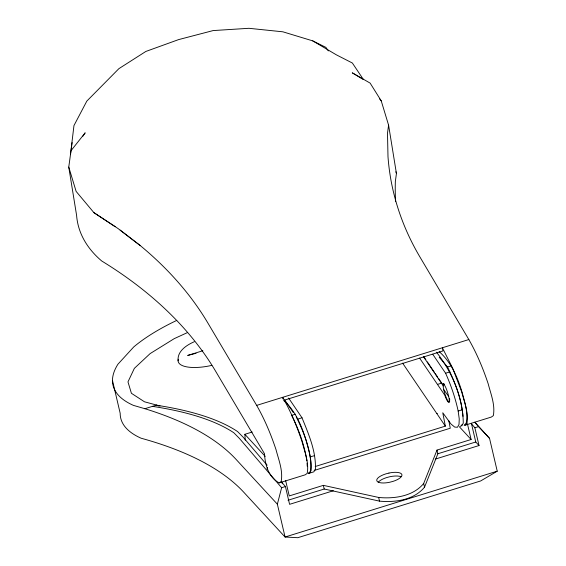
<?xml version="1.0" encoding="UTF-8"?>
<svg xmlns="http://www.w3.org/2000/svg" width="566" height="566" viewBox="0 0 566 566"><rect width="100%" height="100%" fill="white"/><g stroke="black" fill="none" stroke-linecap="round" stroke-linejoin="round"><path stroke-width="0.85" d="M70.502 154.412L73.962 125.567L86.831 101.088L118.895 68.656L145.837 51.456L178.601 39.606L213.149 30.571L248.934 28.3L282.894 31.816L312.722 40.872L325.903 47.381L328.315 50.912M312.722 40.872L336.388 54.852L352.37 63.024L363.464 79.615L352.271 72.816L370.136 83.117L381.222 100.84L388.587 125.15L387.498 133.166L387.993 156.676A618.673 370.864 -9.2 0 0 420.099 257.268L468.839 339.55C476.862 353.538 483.081 368.48 488.175 383.762C490.835 394.085 495.335 404.824 493.34 415.642L491.338 417.057L464.877 425.271L466.879 423.856C468.874 413.038 464.375 402.299 461.707 391.969M388.587 125.15L396.433 173.521L395.344 181.53A618.673 370.864 -9.2 0 0 395.62 201.701M282.936 398.91L282.682 397.318C290.698 411.305 296.924 426.248 302.011 441.53C304.678 451.859 309.178 462.592 307.182 473.409L305.18 474.824L279.172 482.897C268.659 477.428 265.044 464.835 264.513 453.755L215.773 371.473A618.673 370.864 -9.2 0 0 101.731 261.004A161.416 96.758 -9.2 0 1 76.608 215.462L68.762 167.097L72.13 142.575M475.808 423.453L489.533 438.339L497.238 471.181L480.675 480.951L297.794 537.7L285.066 537.021L277.361 504.179L281.627 487.715L239.347 438.353L233.793 432.735A625.48 158.013 -14.4 0 0 152.459 406.36M267.01 469.157L267.477 467.502M285.618 480.442L289.247 495.936L323.349 485.352L378.654 497.457C394.311 498.993 413.187 496.311 423.672 483.491L437.009 450.083L471.11 439.499L467.474 424.005M288.009 500.259L324.212 489.024L379.517 501.136C395.174 502.665 414.05 499.983 424.535 487.163L437.872 453.755L437.009 450.083M308.229 473.056L309.602 473.141L311.151 470.367C311.442 451.76 304.451 433.344 296.259 416.923M461.722 425.936L463.271 423.163C462.988 397.53 452.206 372.223 436.499 352.208M82.728 136.413L85.176 132.812L71.373 150.223M308.272 473.678L310.281 471.506C312.552 461.106 308.781 450.586 306.185 440.596C301.565 425.816 295.728 411.149 283.814 400.636M460.384 426.474L462.401 424.302M464.177 425.299L466.193 423.127C468.457 412.72 464.686 402.207 462.089 392.21C457.406 377.006 451.357 362.445 439.166 351.606M279.172 482.897L281.175 481.482C283.17 470.664 278.67 459.925 276.003 449.602C270.909 434.32 264.69 419.378 256.667 405.39L207.927 323.108A618.673 370.864 -9.2 0 0 140.248 245.566L118.046 228.551L93.892 212.639L76.127 191.407L68.762 167.097M194.301 341.723C186.624 345.083 177.101 351.161 178.092 360.804M187.629 332.497L174.215 338.659L150.124 353.608L134.354 368.36L127.973 381.887L131.411 393.292L144.471 401.789L160.029 405.999M245.248 440.192L244.859 434.299L252.203 432.021M202.847 350.736L187.693 355.441L196.048 353.283M176.769 320.391A161.416 57.053 -13.2 0 0 133.746 346.93L117.926 364.228A161.416 57.053 -13.2 0 0 133.463 405.39L144.875 408.709L156.244 405.185A618.673 218.688 -13.2 0 1 158.805 405.985M256.667 405.39L468.839 339.55M284.04 400.247L442.895 350.948L442.379 347.757L452.736 368.353L461.432 391.184M295.424 414.185L291.674 415.345C298.876 429.644 304.324 444.947 306.899 460.781M439.244 357.302L447.536 366.98L451.328 365.799M297.744 419.116L302.011 417.793C308.619 434.065 316.097 451.152 315.411 469.044L313.868 471.818L309.602 473.141M432.714 354.231L445.605 373.227L449.864 371.904M437.468 384.413L441.728 383.09L438.749 378.704M436.832 413.583L437.306 413.435M310.31 456.918L314.569 455.595M315.184 466.526L445.343 426.134L442.761 412.748L450.946 423.984L454.71 427.089L457.462 427.259L459.005 424.486L459.245 418.946L458.163 411.036L462.429 409.713M314.116 470.48L450.267 428.229L448.81 420.665M281.627 487.715L285.42 486.541L289.587 504.327L333.374 490.743M471.428 423.75L474.853 427.755L478.645 426.58L489.533 438.339M437.872 453.755L475.758 441.996L471.379 423.318M435.247 459.125L479.027 445.541L474.853 427.755M497.238 471.181L285.066 537.021L243.882 492.363A618.673 218.688 -13.2 0 0 141.167 438.233A161.416 57.053 -13.2 0 1 120.183 413.293L112.478 380.451M93.892 212.639L115.167 226.655M120.155 230.107L140.248 245.566M444.536 384.356L443.893 383.776A9.629 1.762 72.8 0 0 443.963 390.703A9.629 1.762 72.8 0 0 448.307 401.499L448.951 402.079A9.629 1.762 72.8 0 0 449.68 401.379M475.447 441.657L479.027 445.541M459.252 426.637L471.11 439.499M244.859 434.299L265.199 456.352M277.361 504.179L236.185 459.521A618.673 218.688 -13.2 0 0 144.875 408.709M474.853 422.151L478.645 426.58M267.131 465.195L243.132 437.178L237.586 431.561A625.48 158.013 -14.4 0 0 156.244 405.185M281.415 481.871L285.42 486.541M379.588 98.88L381.222 100.84M443.694 389.55L448.675 396.455M423.87 356.771L425.851 359.693M427.337 361.893L434.285 372.124M435.275 373.588L437.759 377.246M442.216 383.812L443.68 385.977M423.354 356.545L442.654 384.979A9.629 1.762 72.8 0 1 443.836 384.243L444.572 385.22A9.629 1.762 72.8 0 1 448.76 396.823A9.629 1.762 72.8 0 1 448.067 401.91L447.338 400.926A9.629 1.762 72.8 0 1 444.798 395.224L419.604 358.094M402.589 363.117L445.343 426.134M288.625 398.061L302.011 417.793M284.875 400.148L293.294 412.55M447.536 366.98C455.092 382.475 461.538 399.051 463.016 416.35M445.605 373.227C451.045 385.368 455.361 398.025 458.163 411.036M395.896 171.746L396.433 173.521M423.672 483.491L424.535 487.163M378.654 497.457L379.517 501.136M323.349 485.352L324.212 489.024M281.939 482.105L282.342 483.803M307.048 463.144L307.246 466.299M449.546 398.407A9.629 1.762 72.8 0 1 449.722 400.141M211.84 365.367A32.283 11.412 -13.2 0 1 178.29 359.24M378.222 482.31A12.912 4.563 -13.2 0 1 386.571 477.598L389.818 476.735A12.912 4.563 -13.2 0 1 400.933 476.685M388.955 473.063L385.708 473.919A12.912 4.563 -13.2 0 0 376.892 480.944A12.912 4.563 -13.2 0 0 389.726 482.246L392.981 481.383A12.912 4.563 -13.2 0 0 401.796 474.365A12.912 4.563 -13.2 0 0 388.955 473.063"/></g></svg>
